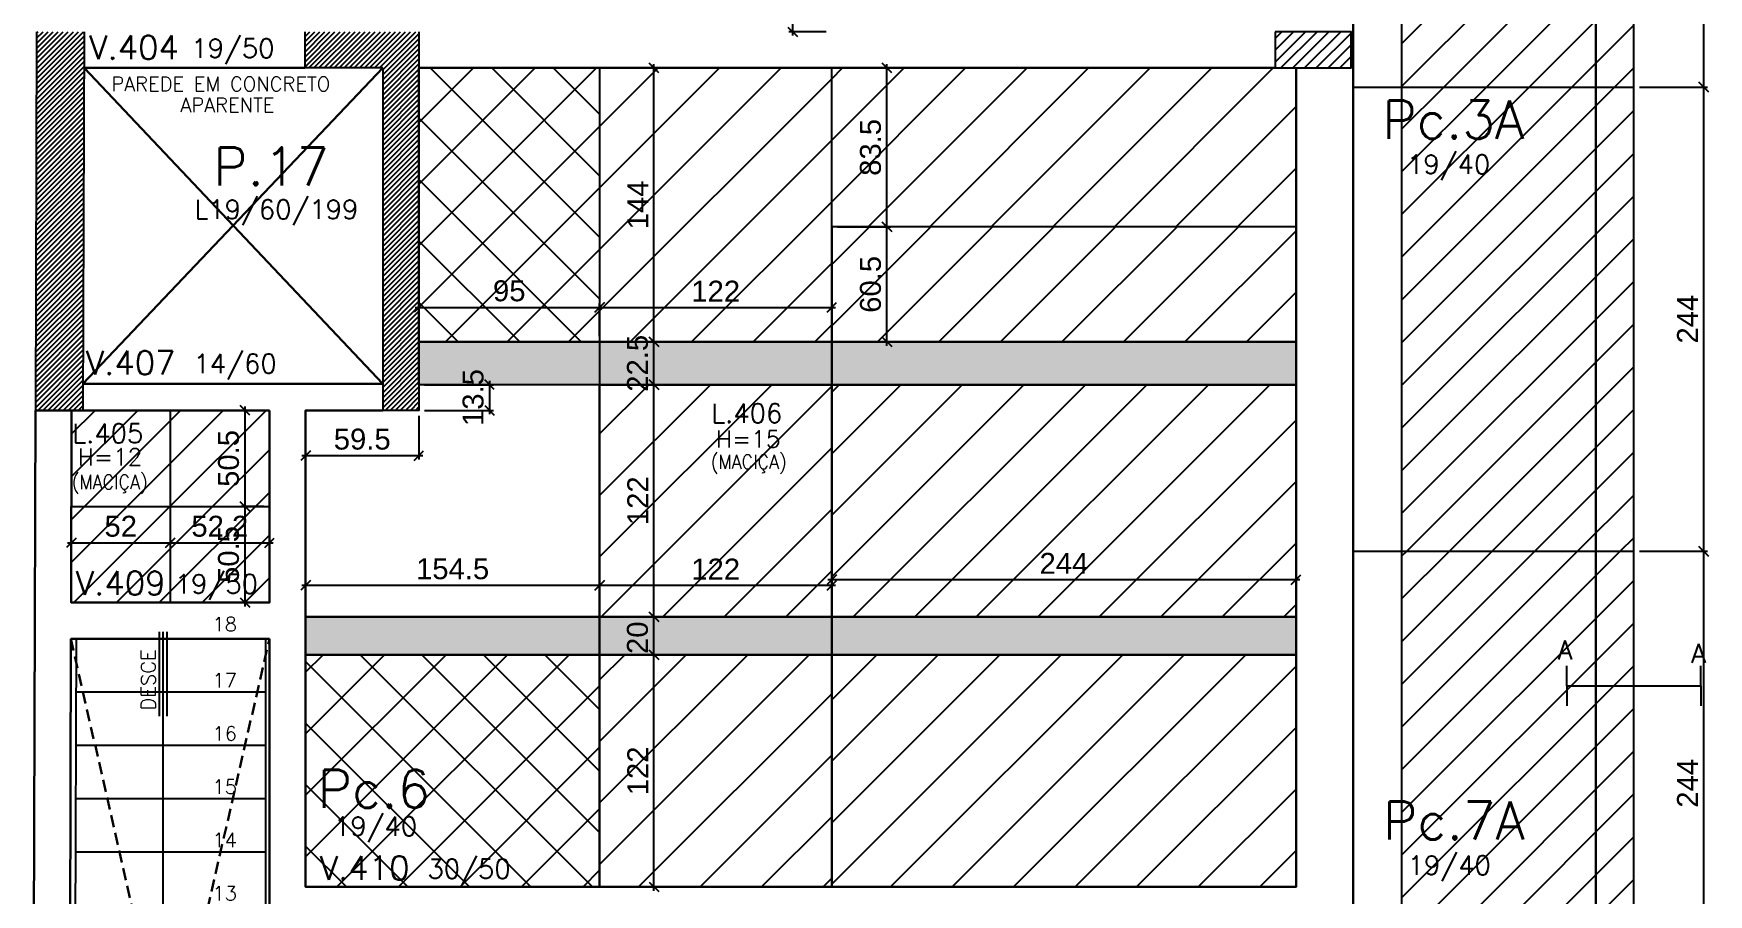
# Model space of a CAD drawing. Extents: x 534 to 8035, y 2354 to 7562.
# Drawn here: x 2819 to 3699, y 5493 to 5946 of the extents above; entities that cross this region are included whole.
import ezdxf

# ---------------------------------------------------------------- set-up
doc = ezdxf.new("R2010")
doc.units = 0
doc.linetypes.add('HIDDEN', pattern=[9.525, 6.35, -3.175])
doc.layers.get('0').update_dxf_attribs({"color": 9, "linetype": 'CONTINUOUS'})
doc.layers.get('DEFPOINTS').update_dxf_attribs({"linetype": 'CONTINUOUS'})
for name, color, linetype in [('COTA', 241, 'CONTINUOUS'), ('ESCADA', 8, 'CONTINUOUS'), ('FO-HACHURA_PILAR-CONT', 252, 'CONTINUOUS'), ('FO-HACHURA_PILAR-MORRE', 252, 'CONTINUOUS'), ('FO-TEXTO-LAJES', 152, 'CONTINUOUS'), ('FO-TEXTO-VIGAS', 3, 'CONTINUOUS'), ('P-C', 1, 'CONTINUOUS'), ('P-M', 7, 'CONTINUOUS'), ('Painéis', 200, 'CONTINUOUS'), ('Reaproveitamento', 251, 'CONTINUOUS'), ('TEXTO', 3, 'CONTINUOUS'), ('TIRAS REESCORAMENTO', 252, 'CONTINUOUS')]:
    doc.layers.add(name, color=color, linetype=linetype)
for name, color, linetype, lineweight in [('FO-Textos dos pilares', 3, 'CONTINUOUS', 20), ('FO-Vigas', 2, 'CONTINUOUS', 30), ('SEM LAJE', 8, 'CONTINUOUS', 30)]:
    doc.layers.add(name, color=color, linetype=linetype, lineweight=lineweight)
doc.styles.add('ARIAL', font='arial.ttf')
doc.styles.add('ROMANS', font='romans.shx')
doc.styles.get("Standard").update_dxf_attribs({"font": 'ROMANS.SHX'})
doc.dimstyles.new('COTA LAJE', dxfattribs={"dimtxt": 11, "dimasz": 5, "dimexe": 2, "dimexo": 3, "dimgap": 3, "dimtad": 3, "dimdec": 1, "dimzin": 12, "dimdsep": 46, "dimtxsty": 'ARIAL', "dimblk": 'OBLIQUE', "dimcen": 10, "dimdle": 2, "dimclrd": 5, "dimclre": 5, "dimclrt": 2, "dimadec": 0, "dimazin": 3, "dimtfac": 1, "dimtdec": 1, "dimtmove": 0, "dimatfit": 3, "dimldrblk": 'OBLIQUE', "dimfxl": 1, "dimlwd": -1, "dimlwe": -1, "dimarcsym": 1})
pattern_1 = [(45, (71.39, -578.293), (-16.16446, 16.16446), [])]
pattern_2 = [(0, (0, 0), (0, 6.985), [5.08, -1.905]), (90, (0, 0), (-6.985, 4e-16), [5.08, -1.905])]

# ---------------------------------------------------------------- blocks, each defined once
blk = doc.blocks.new('_Oblique')
at = {"color": 0, "linetype": 'ByBlock', "lineweight": -2}
blk.add_line((-0.5, -0.5), (0.5, 0.5), dxfattribs=at)
blk = doc.blocks.new('*D10')
at = {"layer": 'COTA', "color": 5, "linetype": 'Continuous', "transparency": 16777216}
for p, q in [((2960.04, 5655.63), (3118.57, 5655.63)), ((2962.04, 5642.08), (2962.04, 5657.63)), ((3116.57, 5642.08), (3116.57, 5657.63))]:
    blk.add_line(p, q, dxfattribs=at)
at = {"layer": 'DEFPOINTS', "color": 0, "linetype": 'Continuous', "transparency": 16777216}
for p in [(3116.57, 5655.63), (2962.04, 5639.08), (3116.57, 5639.08)]:
    blk.add_point(p, dxfattribs=at)
at = {"layer": 'COTA', "color": 5, "linetype": 'Continuous', "transparency": 16777216, "xscale": 5, "yscale": 5, "zscale": 5, "rotation": 180}
blk.add_blockref('_Oblique', (2962.04, 5655.63), dxfattribs=at)
at = {"layer": 'COTA', "color": 5, "linetype": 'Continuous', "transparency": 16777216, "xscale": 5, "yscale": 5, "zscale": 5}
blk.add_blockref('_Oblique', (3116.57, 5655.63), dxfattribs=at)
at = {"layer": 'COTA', "color": 2, "linetype": 'Continuous', "transparency": 16777216, "insert": (3039.3, 5664.25), "char_height": 11, "attachment_point": 5, "style": 'ARIAL'}
blk.add_mtext('154.5', dxfattribs=at)
blk = doc.blocks.new('*D11')
at = {"layer": 'COTA', "color": 5, "linetype": 'Continuous', "transparency": 16777216}
for p, q in [((3114.57, 5655.63), (3240.57, 5655.63)), ((3116.57, 5642.08), (3116.57, 5657.63)), ((3238.57, 5642.08), (3238.57, 5657.63))]:
    blk.add_line(p, q, dxfattribs=at)
at = {"layer": 'DEFPOINTS', "color": 0, "linetype": 'Continuous', "transparency": 16777216}
for p in [(3238.57, 5655.63), (3116.57, 5639.08), (3238.57, 5639.08)]:
    blk.add_point(p, dxfattribs=at)
at = {"layer": 'COTA', "color": 5, "linetype": 'Continuous', "transparency": 16777216, "xscale": 5, "yscale": 5, "zscale": 5, "rotation": 180}
blk.add_blockref('_Oblique', (3116.57, 5655.63), dxfattribs=at)
at = {"layer": 'COTA', "color": 5, "linetype": 'Continuous', "transparency": 16777216, "xscale": 5, "yscale": 5, "zscale": 5}
blk.add_blockref('_Oblique', (3238.57, 5655.63), dxfattribs=at)
at = {"layer": 'COTA', "color": 2, "linetype": 'Continuous', "transparency": 16777216, "insert": (3177.57, 5664.16), "char_height": 11, "attachment_point": 5, "style": 'ARIAL'}
blk.add_mtext('122', dxfattribs=at)
blk = doc.blocks.new('*D12')
at = {"layer": 'COTA', "color": 5, "linetype": 'Continuous', "transparency": 16777216}
for p, q in [((3238.57, 5642.08), (3238.57, 5660.63)), ((3482.57, 5642.08), (3482.57, 5660.63)), ((3236.57, 5658.63), (3484.57, 5658.63))]:
    blk.add_line(p, q, dxfattribs=at)
at = {"layer": 'DEFPOINTS', "color": 0, "linetype": 'Continuous', "transparency": 16777216}
for p in [(3482.57, 5658.63), (3238.57, 5639.08), (3482.57, 5639.08)]:
    blk.add_point(p, dxfattribs=at)
at = {"layer": 'COTA', "color": 5, "linetype": 'Continuous', "transparency": 16777216, "xscale": 5, "yscale": 5, "zscale": 5, "rotation": 180}
blk.add_blockref('_Oblique', (3238.57, 5658.63), dxfattribs=at)
at = {"layer": 'COTA', "color": 5, "linetype": 'Continuous', "transparency": 16777216, "xscale": 5, "yscale": 5, "zscale": 5}
blk.add_blockref('_Oblique', (3482.57, 5658.63), dxfattribs=at)
at = {"layer": 'COTA', "color": 2, "linetype": 'Continuous', "transparency": 16777216, "insert": (3360.57, 5667.16), "char_height": 11, "attachment_point": 5, "style": 'ARIAL'}
blk.add_mtext('244', dxfattribs=at)
blk = doc.blocks.new('*D13')
at = {"layer": 'COTA', "color": 5, "linetype": 'Continuous', "transparency": 16777216}
for p, q in [((3119.57, 5619.08), (3147.12, 5619.08)), ((3145.12, 5495.08), (3145.12, 5621.08)), ((3119.57, 5497.08), (3147.12, 5497.08))]:
    blk.add_line(p, q, dxfattribs=at)
at = {"layer": 'DEFPOINTS', "color": 0, "linetype": 'Continuous', "transparency": 16777216}
for p in [(3116.57, 5619.08), (3145.12, 5619.08), (3116.57, 5497.08)]:
    blk.add_point(p, dxfattribs=at)
at = {"layer": 'COTA', "color": 5, "linetype": 'Continuous', "transparency": 16777216, "xscale": 5, "yscale": 5, "zscale": 5}
for p, rotation in [((3145.12, 5619.08), 90), ((3145.12, 5497.08), 270)]:
    blk.add_blockref('_Oblique', p, dxfattribs=dict(at, rotation=rotation))
at = {"layer": 'COTA', "color": 2, "linetype": 'Continuous', "transparency": 16777216, "insert": (3136.6, 5558.08), "char_height": 11, "attachment_point": 5, "rotation": 90, "style": 'ARIAL'}
blk.add_mtext('122', dxfattribs=at)
blk = doc.blocks.new('*D14')
at = {"layer": 'COTA', "color": 5, "linetype": 'Continuous', "transparency": 16777216}
for p, q in [((3119.57, 5639.08), (3147.12, 5639.08)), ((3145.12, 5617.08), (3145.12, 5641.08)), ((3119.57, 5619.08), (3147.12, 5619.08))]:
    blk.add_line(p, q, dxfattribs=at)
at = {"layer": 'DEFPOINTS', "color": 0, "linetype": 'Continuous', "transparency": 16777216}
for p in [(3116.57, 5639.08), (3145.12, 5639.08), (3116.57, 5619.08)]:
    blk.add_point(p, dxfattribs=at)
at = {"layer": 'COTA', "color": 5, "linetype": 'Continuous', "transparency": 16777216, "xscale": 5, "yscale": 5, "zscale": 5}
for p, rotation in [((3145.12, 5639.08), 90), ((3145.12, 5619.08), 270)]:
    blk.add_blockref('_Oblique', p, dxfattribs=dict(at, rotation=rotation))
at = {"layer": 'COTA', "color": 2, "linetype": 'Continuous', "transparency": 16777216, "insert": (3136.5, 5628.08), "char_height": 11, "attachment_point": 5, "rotation": 90, "style": 'ARIAL'}
blk.add_mtext('20', dxfattribs=at)
blk = doc.blocks.new('*D15')
at = {"layer": 'COTA', "color": 5, "linetype": 'Continuous', "transparency": 16777216}
for p, q in [((3119.57, 5761.08), (3147.12, 5761.08)), ((3145.12, 5637.08), (3145.12, 5763.08)), ((3119.57, 5639.08), (3147.12, 5639.08))]:
    blk.add_line(p, q, dxfattribs=at)
at = {"layer": 'DEFPOINTS', "color": 0, "linetype": 'Continuous', "transparency": 16777216}
for p in [(3116.57, 5761.08), (3145.12, 5761.08), (3116.57, 5639.08)]:
    blk.add_point(p, dxfattribs=at)
at = {"layer": 'COTA', "color": 5, "linetype": 'Continuous', "transparency": 16777216, "xscale": 5, "yscale": 5, "zscale": 5}
for p, rotation in [((3145.12, 5761.08), 90), ((3145.12, 5639.08), 270)]:
    blk.add_blockref('_Oblique', p, dxfattribs=dict(at, rotation=rotation))
at = {"layer": 'COTA', "color": 2, "linetype": 'Continuous', "transparency": 16777216, "insert": (3136.6, 5700.08), "char_height": 11, "attachment_point": 5, "rotation": 90, "style": 'ARIAL'}
blk.add_mtext('122', dxfattribs=at)
blk = doc.blocks.new('*D16')
at = {"layer": 'COTA', "color": 5, "linetype": 'Continuous', "transparency": 16777216}
for p, q in [((3145.12, 5759.08), (3145.12, 5785.58)), ((3119.57, 5783.58), (3147.12, 5783.58)), ((3119.57, 5761.08), (3147.12, 5761.08))]:
    blk.add_line(p, q, dxfattribs=at)
at = {"layer": 'DEFPOINTS', "color": 0, "linetype": 'Continuous', "transparency": 16777216}
for p in [(3116.57, 5783.58), (3145.12, 5783.58), (3116.57, 5761.08)]:
    blk.add_point(p, dxfattribs=at)
at = {"layer": 'COTA', "color": 5, "linetype": 'Continuous', "transparency": 16777216, "xscale": 5, "yscale": 5, "zscale": 5}
for p, rotation in [((3145.12, 5783.58), 90), ((3145.12, 5761.08), 270)]:
    blk.add_blockref('_Oblique', p, dxfattribs=dict(at, rotation=rotation))
at = {"layer": 'COTA', "color": 2, "linetype": 'Continuous', "transparency": 16777216, "insert": (3136.5, 5772.33), "char_height": 11, "attachment_point": 5, "rotation": 90, "style": 'ARIAL'}
blk.add_mtext('22.5', dxfattribs=at)
blk = doc.blocks.new('*D6')
at = {"layer": 'COTA', "color": 5, "linetype": 'Continuous', "transparency": 16777216}
for p, q in [((3119.57, 5927.57), (3147.12, 5927.57)), ((3145.12, 5781.58), (3145.12, 5929.57)), ((3119.57, 5783.58), (3147.12, 5783.58))]:
    blk.add_line(p, q, dxfattribs=at)
at = {"layer": 'DEFPOINTS', "color": 0, "linetype": 'Continuous', "transparency": 16777216}
for p in [(3116.57, 5927.57), (3145.12, 5927.57), (3116.57, 5783.58)]:
    blk.add_point(p, dxfattribs=at)
at = {"layer": 'COTA', "color": 5, "linetype": 'Continuous', "transparency": 16777216, "xscale": 5, "yscale": 5, "zscale": 5}
for p, rotation in [((3145.12, 5927.57), 90), ((3145.12, 5783.58), 270)]:
    blk.add_blockref('_Oblique', p, dxfattribs=dict(at, rotation=rotation))
at = {"layer": 'COTA', "color": 2, "linetype": 'Continuous', "transparency": 16777216, "insert": (3136.6, 5855.58), "char_height": 11, "attachment_point": 5, "rotation": 90, "style": 'ARIAL'}
blk.add_mtext('144', dxfattribs=at)
blk = doc.blocks.new('*D7')
at = {"layer": 'COTA', "color": 5, "linetype": 'Continuous', "transparency": 16777216}
for p, q in [((3019.57, 5801.74), (3118.57, 5801.74)), ((3021.57, 5786.58), (3021.57, 5803.74)), ((3116.57, 5786.58), (3116.57, 5803.74))]:
    blk.add_line(p, q, dxfattribs=at)
at = {"layer": 'DEFPOINTS', "color": 0, "linetype": 'Continuous', "transparency": 16777216}
for p in [(3116.57, 5801.74), (3021.57, 5783.58), (3116.57, 5783.58)]:
    blk.add_point(p, dxfattribs=at)
at = {"layer": 'COTA', "color": 5, "linetype": 'Continuous', "transparency": 16777216, "xscale": 5, "yscale": 5, "zscale": 5, "rotation": 180}
blk.add_blockref('_Oblique', (3021.57, 5801.74), dxfattribs=at)
at = {"layer": 'COTA', "color": 5, "linetype": 'Continuous', "transparency": 16777216, "xscale": 5, "yscale": 5, "zscale": 5}
blk.add_blockref('_Oblique', (3116.57, 5801.74), dxfattribs=at)
at = {"layer": 'COTA', "color": 2, "linetype": 'Continuous', "transparency": 16777216, "insert": (3069.07, 5810.36), "char_height": 11, "attachment_point": 5, "style": 'ARIAL'}
blk.add_mtext('95', dxfattribs=at)
blk = doc.blocks.new('*D8')
at = {"layer": 'COTA', "color": 5, "linetype": 'Continuous', "transparency": 16777216}
for p, q in [((3114.57, 5801.74), (3240.57, 5801.74)), ((3116.57, 5786.58), (3116.57, 5803.74)), ((3238.57, 5786.58), (3238.57, 5803.74))]:
    blk.add_line(p, q, dxfattribs=at)
at = {"layer": 'DEFPOINTS', "color": 0, "linetype": 'Continuous', "transparency": 16777216}
for p in [(3238.57, 5801.74), (3116.57, 5783.58), (3238.57, 5783.58)]:
    blk.add_point(p, dxfattribs=at)
at = {"layer": 'COTA', "color": 5, "linetype": 'Continuous', "transparency": 16777216, "xscale": 5, "yscale": 5, "zscale": 5, "rotation": 180}
blk.add_blockref('_Oblique', (3116.57, 5801.74), dxfattribs=at)
at = {"layer": 'COTA', "color": 5, "linetype": 'Continuous', "transparency": 16777216, "xscale": 5, "yscale": 5, "zscale": 5}
blk.add_blockref('_Oblique', (3238.57, 5801.74), dxfattribs=at)
at = {"layer": 'COTA', "color": 2, "linetype": 'Continuous', "transparency": 16777216, "insert": (3177.57, 5810.26), "char_height": 11, "attachment_point": 5, "style": 'ARIAL'}
blk.add_mtext('122', dxfattribs=at)
blk = doc.blocks.new('*D9')
at = {"layer": 'COTA', "color": 5, "linetype": 'Continuous', "transparency": 16777216}
for p, q in [((3267.57, 5781.58), (3267.57, 5846.08)), ((3241.57, 5844.08), (3269.57, 5844.08)), ((3241.57, 5783.58), (3269.57, 5783.58))]:
    blk.add_line(p, q, dxfattribs=at)
at = {"layer": 'DEFPOINTS', "color": 0, "linetype": 'Continuous', "transparency": 16777216}
for p in [(3238.57, 5844.08), (3267.57, 5844.08), (3238.57, 5783.58)]:
    blk.add_point(p, dxfattribs=at)
at = {"layer": 'COTA', "color": 5, "linetype": 'Continuous', "transparency": 16777216, "xscale": 5, "yscale": 5, "zscale": 5}
for p, rotation in [((3267.57, 5844.08), 90), ((3267.57, 5783.58), 270)]:
    blk.add_blockref('_Oblique', p, dxfattribs=dict(at, rotation=rotation))
at = {"layer": 'COTA', "color": 2, "linetype": 'Continuous', "transparency": 16777216, "insert": (3258.96, 5813.83), "char_height": 11, "attachment_point": 5, "rotation": 90, "style": 'ARIAL'}
blk.add_mtext('60.5', dxfattribs=at)
blk = doc.blocks.new('*D17')
at = {"layer": 'COTA', "color": 5, "linetype": 'Continuous', "transparency": 16777216}
for p, q in [((3241.57, 5927.57), (3269.57, 5927.57)), ((3267.57, 5842.08), (3267.57, 5929.57)), ((3241.57, 5844.08), (3269.57, 5844.08))]:
    blk.add_line(p, q, dxfattribs=at)
at = {"layer": 'DEFPOINTS', "color": 0, "linetype": 'Continuous', "transparency": 16777216}
for p in [(3238.57, 5927.57), (3267.57, 5927.57), (3238.57, 5844.08)]:
    blk.add_point(p, dxfattribs=at)
at = {"layer": 'COTA', "color": 5, "linetype": 'Continuous', "transparency": 16777216, "xscale": 5, "yscale": 5, "zscale": 5}
for p, rotation in [((3267.57, 5927.57), 90), ((3267.57, 5844.08), 270)]:
    blk.add_blockref('_Oblique', p, dxfattribs=dict(at, rotation=rotation))
at = {"layer": 'COTA', "color": 2, "linetype": 'Continuous', "transparency": 16777216, "insert": (3258.95, 5885.83), "char_height": 11, "attachment_point": 5, "rotation": 90, "style": 'ARIAL'}
blk.add_mtext('83.5', dxfattribs=at)
blk = doc.blocks.new('*D18')
at = {"layer": 'COTA', "color": 5, "linetype": 'Continuous', "transparency": 16777216}
for p, q in [((3024.57, 5761.08), (3060.73, 5761.08)), ((3058.73, 5763.08), (3058.73, 5745.57)), ((3024.57, 5747.57), (3060.73, 5747.57))]:
    blk.add_line(p, q, dxfattribs=at)
at = {"layer": 'DEFPOINTS', "color": 0, "linetype": 'Continuous', "transparency": 16777216}
for p in [(3021.57, 5761.08), (3021.57, 5747.57), (3058.73, 5747.57)]:
    blk.add_point(p, dxfattribs=at)
at = {"layer": 'COTA', "color": 5, "linetype": 'Continuous', "transparency": 16777216, "xscale": 5, "yscale": 5, "zscale": 5}
for p, rotation in [((3058.73, 5761.08), 90), ((3058.73, 5747.57), 270)]:
    blk.add_blockref('_Oblique', p, dxfattribs=dict(at, rotation=rotation))
at = {"layer": 'COTA', "color": 2, "linetype": 'Continuous', "transparency": 16777216, "insert": (3050.11, 5754.33), "char_height": 11, "attachment_point": 5, "rotation": 90, "style": 'ARIAL'}
blk.add_mtext('13.5', dxfattribs=at)
blk = doc.blocks.new('*D19')
at = {"layer": 'COTA', "color": 5, "linetype": 'Continuous', "transparency": 16777216}
for p, q in [((2962.04, 5744.7), (2962.04, 5721.79)), ((3021.57, 5744.7), (3021.57, 5721.79)), ((2960.04, 5723.79), (3023.57, 5723.79))]:
    blk.add_line(p, q, dxfattribs=at)
at = {"layer": 'DEFPOINTS', "color": 0, "linetype": 'Continuous', "transparency": 16777216}
for p in [(2962.04, 5747.7), (3021.57, 5747.7), (3021.57, 5723.79)]:
    blk.add_point(p, dxfattribs=at)
at = {"layer": 'COTA', "color": 5, "linetype": 'Continuous', "transparency": 16777216, "xscale": 5, "yscale": 5, "zscale": 5, "rotation": 180}
blk.add_blockref('_Oblique', (2962.04, 5723.79), dxfattribs=at)
at = {"layer": 'COTA', "color": 5, "linetype": 'Continuous', "transparency": 16777216, "xscale": 5, "yscale": 5, "zscale": 5}
blk.add_blockref('_Oblique', (3021.57, 5723.79), dxfattribs=at)
at = {"layer": 'COTA', "color": 2, "linetype": 'Continuous', "transparency": 16777216, "insert": (2991.8, 5732.4), "char_height": 11, "attachment_point": 5, "style": 'ARIAL'}
blk.add_mtext('59.5', dxfattribs=at)
blk = doc.blocks.new('*D20')
at = {"layer": 'COTA', "color": 5, "linetype": 'Continuous', "transparency": 16777216}
for p, q in [((2838.9, 5694.07), (2838.9, 5675.98)), ((2890.87, 5694.07), (2890.87, 5675.98)), ((2836.9, 5677.98), (2892.87, 5677.98))]:
    blk.add_line(p, q, dxfattribs=at)
at = {"layer": 'DEFPOINTS', "color": 0, "linetype": 'Continuous', "transparency": 16777216}
for p in [(2838.9, 5697.07), (2890.87, 5697.07), (2890.87, 5677.98)]:
    blk.add_point(p, dxfattribs=at)
at = {"layer": 'COTA', "color": 5, "linetype": 'Continuous', "transparency": 16777216, "xscale": 5, "yscale": 5, "zscale": 5, "rotation": 180}
blk.add_blockref('_Oblique', (2838.9, 5677.98), dxfattribs=at)
at = {"layer": 'COTA', "color": 5, "linetype": 'Continuous', "transparency": 16777216, "xscale": 5, "yscale": 5, "zscale": 5}
blk.add_blockref('_Oblique', (2890.87, 5677.98), dxfattribs=at)
at = {"layer": 'COTA', "color": 2, "linetype": 'Continuous', "transparency": 16777216, "insert": (2864.88, 5686.6), "char_height": 11, "attachment_point": 5, "style": 'ARIAL'}
blk.add_mtext('52', dxfattribs=at)
blk = doc.blocks.new('*D21')
at = {"layer": 'COTA', "color": 5, "linetype": 'Continuous', "transparency": 16777216}
for p, q in [((2930.19, 5749.57), (2930.19, 5695.07)), ((2940.04, 5747.57), (2928.19, 5747.57)), ((2940.04, 5697.07), (2928.19, 5697.07))]:
    blk.add_line(p, q, dxfattribs=at)
at = {"layer": 'DEFPOINTS', "color": 0, "linetype": 'Continuous', "transparency": 16777216}
for p in [(2943.04, 5747.57), (2930.19, 5697.07), (2943.04, 5697.07)]:
    blk.add_point(p, dxfattribs=at)
at = {"layer": 'COTA', "color": 5, "linetype": 'Continuous', "transparency": 16777216, "xscale": 5, "yscale": 5, "zscale": 5}
for p, rotation in [((2930.19, 5747.57), 90), ((2930.19, 5697.07), 270)]:
    blk.add_blockref('_Oblique', p, dxfattribs=dict(at, rotation=rotation))
at = {"layer": 'COTA', "color": 2, "linetype": 'Continuous', "transparency": 16777216, "insert": (2921.57, 5722.32), "char_height": 11, "attachment_point": 5, "rotation": 90, "style": 'ARIAL'}
blk.add_mtext('50.5', dxfattribs=at)
blk = doc.blocks.new('*D22')
at = {"layer": 'COTA', "color": 5, "linetype": 'Continuous', "transparency": 16777216}
for p, q in [((2940.04, 5697.07), (2928.19, 5697.07)), ((2930.19, 5699.07), (2930.19, 5644.57)), ((2940.04, 5646.57), (2928.19, 5646.57))]:
    blk.add_line(p, q, dxfattribs=at)
at = {"layer": 'DEFPOINTS', "color": 0, "linetype": 'Continuous', "transparency": 16777216}
for p in [(2943.04, 5697.07), (2930.19, 5646.57), (2943.04, 5646.57)]:
    blk.add_point(p, dxfattribs=at)
at = {"layer": 'COTA', "color": 5, "linetype": 'Continuous', "transparency": 16777216, "xscale": 5, "yscale": 5, "zscale": 5}
for p, rotation in [((2930.19, 5697.07), 90), ((2930.19, 5646.57), 270)]:
    blk.add_blockref('_Oblique', p, dxfattribs=dict(at, rotation=rotation))
at = {"layer": 'COTA', "color": 2, "linetype": 'Continuous', "transparency": 16777216, "insert": (2921.57, 5671.82), "char_height": 11, "attachment_point": 5, "rotation": 90, "style": 'ARIAL'}
blk.add_mtext('50.5', dxfattribs=at)
blk = doc.blocks.new('*D23')
at = {"layer": 'COTA', "color": 5, "linetype": 'Continuous', "transparency": 16777216}
for p, q in [((2890.87, 5694.07), (2890.87, 5675.98)), ((2943.04, 5694.07), (2943.04, 5675.98)), ((2888.87, 5677.98), (2945.04, 5677.98))]:
    blk.add_line(p, q, dxfattribs=at)
at = {"layer": 'DEFPOINTS', "color": 0, "linetype": 'Continuous', "transparency": 16777216}
for p in [(2890.87, 5697.07), (2943.04, 5697.07), (2943.04, 5677.98)]:
    blk.add_point(p, dxfattribs=at)
at = {"layer": 'COTA', "color": 5, "linetype": 'Continuous', "transparency": 16777216, "xscale": 5, "yscale": 5, "zscale": 5, "rotation": 180}
blk.add_blockref('_Oblique', (2890.87, 5677.98), dxfattribs=at)
at = {"layer": 'COTA', "color": 5, "linetype": 'Continuous', "transparency": 16777216, "xscale": 5, "yscale": 5, "zscale": 5}
blk.add_blockref('_Oblique', (2943.04, 5677.98), dxfattribs=at)
at = {"layer": 'COTA', "color": 2, "linetype": 'Continuous', "transparency": 16777216, "insert": (2916.95, 5686.6), "char_height": 11, "attachment_point": 5, "style": 'ARIAL'}
blk.add_mtext('52.2', dxfattribs=at)
blk = doc.blocks.new('*D46')
at = {"layer": 'COTA', "color": 5, "linetype": 'Continuous', "transparency": 16777216}
for p, q in [((3663.07, 5673.53), (3698.85, 5673.53)), ((3696.85, 5427.53), (3696.85, 5675.53)), ((3663.07, 5429.53), (3698.85, 5429.53))]:
    blk.add_line(p, q, dxfattribs=at)
at = {"layer": 'DEFPOINTS', "color": 0, "linetype": 'Continuous', "transparency": 16777216}
for p in [(3660.07, 5673.53), (3696.85, 5673.53), (3660.07, 5429.53)]:
    blk.add_point(p, dxfattribs=at)
at = {"layer": 'COTA', "color": 5, "linetype": 'Continuous', "transparency": 16777216, "xscale": 5, "yscale": 5, "zscale": 5}
for p, rotation in [((3696.85, 5673.53), 90), ((3696.85, 5429.53), 270)]:
    blk.add_blockref('_Oblique', p, dxfattribs=dict(at, rotation=rotation))
at = {"layer": 'COTA', "color": 2, "linetype": 'Continuous', "transparency": 16777216, "insert": (3688.32, 5551.53), "char_height": 11, "attachment_point": 5, "rotation": 90, "style": 'ARIAL'}
blk.add_mtext('244', dxfattribs=at)
blk = doc.blocks.new('*D47')
at = {"layer": 'COTA', "color": 5, "linetype": 'Continuous', "transparency": 16777216}
for p, q in [((3663.07, 5917.53), (3698.85, 5917.53)), ((3696.85, 5671.53), (3696.85, 5919.53)), ((3663.07, 5673.53), (3698.85, 5673.53))]:
    blk.add_line(p, q, dxfattribs=at)
at = {"layer": 'DEFPOINTS', "color": 0, "linetype": 'Continuous', "transparency": 16777216}
for p in [(3660.07, 5917.53), (3696.85, 5917.53), (3660.07, 5673.53)]:
    blk.add_point(p, dxfattribs=at)
at = {"layer": 'COTA', "color": 5, "linetype": 'Continuous', "transparency": 16777216, "xscale": 5, "yscale": 5, "zscale": 5}
for p, rotation in [((3696.85, 5917.53), 90), ((3696.85, 5673.53), 270)]:
    blk.add_blockref('_Oblique', p, dxfattribs=dict(at, rotation=rotation))
at = {"layer": 'COTA', "color": 2, "linetype": 'Continuous', "transparency": 16777216, "insert": (3688.32, 5795.53), "char_height": 11, "attachment_point": 5, "rotation": 90, "style": 'ARIAL'}
blk.add_mtext('244', dxfattribs=at)
blk = doc.blocks.new('*D48')
at = {"layer": 'COTA', "color": 5, "linetype": 'Continuous', "transparency": 16777216}
for p, q in [((3696.85, 5915.53), (3696.85, 6163.53)), ((3663.07, 6161.53), (3698.85, 6161.53)), ((3663.07, 5917.53), (3698.85, 5917.53))]:
    blk.add_line(p, q, dxfattribs=at)
at = {"layer": 'DEFPOINTS', "color": 0, "linetype": 'Continuous', "transparency": 16777216}
for p in [(3660.07, 6161.53), (3696.85, 6161.53), (3660.07, 5917.53)]:
    blk.add_point(p, dxfattribs=at)
at = {"layer": 'COTA', "color": 5, "linetype": 'Continuous', "transparency": 16777216, "xscale": 5, "yscale": 5, "zscale": 5}
for p, rotation in [((3696.85, 6161.53), 90), ((3696.85, 5917.53), 270)]:
    blk.add_blockref('_Oblique', p, dxfattribs=dict(at, rotation=rotation))
at = {"layer": 'COTA', "color": 2, "linetype": 'Continuous', "transparency": 16777216, "insert": (3688.32, 6039.53), "char_height": 11, "attachment_point": 5, "rotation": 90, "style": 'ARIAL'}
blk.add_mtext('244', dxfattribs=at)
blk = doc.blocks.new('*D72')
at = {"layer": 'COTA', "color": 5, "linetype": 'Continuous', "transparency": 16777216}
for p, q in [((3235.57, 6068.57), (3216.01, 6068.57)), ((3218.01, 6070.57), (3218.01, 5944.57)), ((3235.57, 5946.57), (3216.01, 5946.57))]:
    blk.add_line(p, q, dxfattribs=at)
at = {"layer": 'DEFPOINTS', "color": 0, "linetype": 'Continuous', "transparency": 16777216}
for p in [(3238.57, 6068.57), (3218.01, 5946.57), (3238.57, 5946.57)]:
    blk.add_point(p, dxfattribs=at)
at = {"layer": 'COTA', "color": 5, "linetype": 'Continuous', "transparency": 16777216, "xscale": 5, "yscale": 5, "zscale": 5}
for p, rotation in [((3218.01, 6068.57), 90), ((3218.01, 5946.57), 270)]:
    blk.add_blockref('_Oblique', p, dxfattribs=dict(at, rotation=rotation))
at = {"layer": 'COTA', "color": 2, "linetype": 'Continuous', "transparency": 16777216, "insert": (3209.49, 6007.57), "char_height": 11, "attachment_point": 5, "rotation": 90, "style": 'ARIAL'}
blk.add_mtext('122', dxfattribs=at)

msp = doc.modelspace()

# ---------------------------------------------------------------- hatches: boundary and pattern name
at = {"layer": 'FO-HACHURA_PILAR-CONT'}
h = msp.add_hatch(dxfattribs=at)
h.set_pattern_fill('ANSI31', color=256, scale=15)
h.set_pattern_definition([(45, (-8810.7764, 11884.2188), (-1.32582521, 1.32582521), [])])
edge = h.paths.add_edge_path()
edge.add_line((2820.66, 5946.57), (2845.66, 5946.57))
edge.add_line((2820.66, 5946.57), (2820.05, 5747.57))
edge.add_line((2845.66, 5946.57), (2845.05, 5747.49))
edge.add_line((2820.05, 5747.57), (2845.05, 5747.57))
h = msp.add_hatch(dxfattribs=at)
h.set_pattern_fill('ANSI31', color=256, scale=15)
h.set_pattern_definition([(45, (-15397.8612, 11884.2188), (-1.32582521, 1.32582521), [])])
edge = h.paths.add_edge_path()
edge.add_line((2961.57, 5946.57), (2961.57, 5927.57))
edge.add_line((2961.57, 5946.57), (3021.57, 5946.57))
edge.add_line((3002.57, 5927.57), (2961.57, 5927.57))
edge.add_line((3002.57, 5927.57), (3002.57, 5747.57))
edge.add_line((3021.57, 5946.57), (3021.57, 5747.57))
edge.add_line((3021.57, 5747.57), (3002.57, 5747.57))
at = {"layer": 'FO-HACHURA_PILAR-MORRE'}
h = msp.add_hatch(dxfattribs=at)
h.set_pattern_fill('ANSI31', color=256, scale=35)
h.set_pattern_definition([(45, (-15397.861, 11884.219), (-3.0935922, 3.0935922), [])])
h.paths.add_polyline_path([(3471.57, 5946.57), (3471.57, 5937.07), (3471.57, 5927.57), (3491.57, 5927.57), (3511.57, 5927.57), (3511.57, 5937.07), (3511.57, 5946.57), (3491.57, 5946.57)])
at = {"layer": 'Reaproveitamento', "linetype": 'Continuous'}
h = msp.add_hatch(dxfattribs=at)
h.set_pattern_fill('ANSI31', color=256, scale=5)
h.paths.add_polyline_path([(3660.07, 6161.53), (3538.07, 6161.53), (3538.07, 5917.53), (3660.07, 5917.53)])
at = {"layer": 'Reaproveitamento', "linetype": 'ByBlock'}
h = msp.add_hatch(dxfattribs=at)
h.set_pattern_fill('ANSI37', color=256, scale=7.2)
h.paths.add_polyline_path([(3116.57, 5927.57), (3021.57, 5927.57), (3021.57, 5783.58), (3116.57, 5783.58)])
h.paths.add_polyline_path([(3057.76, 5798.92), (3080.36, 5798.92), (3080.36, 5821.59), (3057.76, 5821.59)], flags=24)
at = {"layer": 'Reaproveitamento', "linetype": 'Continuous'}
h = msp.add_hatch(dxfattribs=at)
h.set_pattern_fill('ANSI31', color=256, scale=7.2)
h.paths.add_polyline_path([(3238.57, 5927.57), (3116.57, 5927.57), (3116.57, 5783.58), (3238.57, 5783.58)])
h.paths.add_polyline_path([(3148.13, 5839.54), (3148.13, 5870.68), (3125.46, 5870.68), (3125.46, 5839.54)], flags=24)
h.paths.add_polyline_path([(3161.57, 5798.74), (3192.71, 5798.74), (3192.71, 5821.4), (3161.57, 5821.4)], flags=24)
h = msp.add_hatch(dxfattribs=at)
h.set_pattern_fill('ANSI31', color=256, scale=7.2)
h.paths.add_polyline_path([(3482.57, 5927.57), (3238.57, 5927.57), (3238.57, 5844.08), (3482.57, 5844.08)])
h.paths.add_polyline_path([(3270.39, 5868.12), (3270.39, 5903.53), (3247.72, 5903.53), (3247.72, 5868.12)], flags=24)
h = msp.add_hatch(dxfattribs=at)
h.set_pattern_fill('ANSI31', color=256, scale=5)
h.paths.add_polyline_path([(3660.07, 5917.53), (3538.07, 5917.53), (3538.07, 5673.53), (3660.07, 5673.53)])
h = msp.add_hatch(dxfattribs=at)
h.set_pattern_fill('ANSI31', color=256, scale=7.2)
h.set_pattern_definition([(45, (71.39, -575.793), (-16.16446, 16.16446), [])])
h.paths.add_polyline_path([(3238.57, 5783.58), (3482.57, 5783.58), (3482.57, 5844.08), (3238.57, 5844.08)])
h = msp.add_hatch(dxfattribs=at)
h.set_pattern_fill('ANGLE', color=256)
h.set_pattern_definition(pattern_2)
h.paths.add_polyline_path([(3147.94, 5754.71), (3147.94, 5790.12), (3125.27, 5790.12), (3125.27, 5754.71)], flags=9)
h = msp.add_hatch(dxfattribs=at)
h.set_pattern_fill('ANGLE', color=256)
h.set_pattern_definition(pattern_2)
h.paths.add_polyline_path([(3147.94, 5754.71), (3147.94, 5790.12), (3125.27, 5790.12), (3125.27, 5754.71)], flags=9)
h = msp.add_hatch(dxfattribs=at)
h.set_pattern_fill('ANSI31', color=256, scale=7.2)
h.paths.add_polyline_path([(3238.57, 5761.08), (3116.57, 5761.08), (3116.57, 5639.08), (3238.57, 5639.08)])
h.paths.add_polyline_path([(3161.57, 5652.63), (3192.71, 5652.63), (3192.71, 5675.3), (3161.57, 5675.3)], flags=24)
h.paths.add_polyline_path([(3148.13, 5684.08), (3148.13, 5715.22), (3125.46, 5715.22), (3125.46, 5684.08)], flags=24)
h = msp.add_hatch(dxfattribs=at)
h.set_pattern_fill('ANSI31', color=256, scale=7.2)
h.set_pattern_definition(pattern_1)
h.paths.add_polyline_path([(3238.57, 5639.08), (3482.57, 5639.08), (3482.57, 5761.08), (3238.57, 5761.08)])
h = msp.add_hatch(dxfattribs=at)
h.set_pattern_fill('ANSI31', color=256, scale=5)
h.paths.add_polyline_path([(2890.87, 5697.07), (2890.87, 5747.57), (2838.9, 5747.57), (2838.9, 5697.07)])
h = msp.add_hatch(dxfattribs=at)
h.set_pattern_fill('ANSI31', color=256, scale=5)
h.paths.add_polyline_path([(2890.87, 5697.07), (2943.04, 5697.07), (2943.04, 5747.57), (2890.87, 5747.57)])
h = msp.add_hatch(dxfattribs=at)
h.set_pattern_fill('ANSI31', color=256, scale=5)
h.paths.add_polyline_path([(2890.87, 5646.57), (2890.87, 5697.07), (2838.9, 5697.07), (2838.75, 5646.57)])
h = msp.add_hatch(dxfattribs=at)
h.set_pattern_fill('ANSI31', color=256, scale=5)
h.paths.add_polyline_path([(2943.04, 5646.57), (2943.04, 5697.07), (2890.87, 5697.07), (2890.87, 5646.57)])
h = msp.add_hatch(dxfattribs=at)
h.set_pattern_fill('ANSI31', color=256, scale=5)
h.paths.add_polyline_path([(3660.07, 5673.53), (3538.07, 5673.53), (3538.07, 5429.53), (3660.07, 5429.53)])
at = {"layer": 'Reaproveitamento', "linetype": 'ByBlock'}
h = msp.add_hatch(dxfattribs=at)
h.set_pattern_fill('ANSI37', color=256, scale=7.2)
h.set_pattern_definition([(45, (71.39, -578.293), (-16.16446, 16.16446), []), (135, (71.39, -578.293), (-16.16446, -16.16446), [])])
h.paths.add_polyline_path([(3116.57, 5619.08), (2962.04, 5619.08), (2962.04, 5497.08), (3116.57, 5497.08)])
at = {"layer": 'Reaproveitamento', "linetype": 'Continuous'}
h = msp.add_hatch(dxfattribs=at)
h.set_pattern_fill('ANSI31', color=256, scale=7.2)
h.paths.add_polyline_path([(3238.57, 5619.08), (3116.57, 5619.08), (3116.57, 5497.08), (3238.57, 5497.08)])
h.paths.add_polyline_path([(3148.13, 5542.08), (3148.13, 5573.22), (3125.46, 5573.22), (3125.46, 5542.08)], flags=24)
h = msp.add_hatch(dxfattribs=at)
h.set_pattern_fill('ANSI31', color=256, scale=7.2)
h.set_pattern_definition(pattern_1)
h.paths.add_polyline_path([(3238.57, 5497.08), (3482.57, 5497.08), (3482.57, 5619.08), (3238.57, 5619.08)])
at = {"layer": 'TIRAS REESCORAMENTO', "linetype": 'Continuous'}
for points in [[(3021.57, 5783.58), (3116.57, 5783.58), (3116.57, 5761.08), (3021.57, 5761.08)], [(3116.57, 5761.08), (3238.57, 5761.08), (3238.57, 5783.58), (3116.57, 5783.58)], [(3238.57, 5761.08), (3482.57, 5761.08), (3482.57, 5783.58), (3238.57, 5783.58)], [(3116.57, 5639.08), (2962.04, 5639.08), (2962.04, 5619.08), (3116.57, 5619.08)], [(3238.57, 5639.08), (3116.57, 5639.08), (3116.57, 5619.08), (3238.57, 5619.08)], [(3238.57, 5619.08), (3482.57, 5619.08), (3482.57, 5639.08), (3238.57, 5639.08)]]:
    msp.add_hatch(color=256, dxfattribs=at).paths.add_polyline_path(points)

# ---------------------------------------------------------------- linework, layer by layer
at = {"layer": 'COTA'}
for p, q in [((3624.88, 5602.77), (3624.88, 5613.25)), ((3695.26, 5602.77), (3695.26, 5613.25)), ((3624.88, 5602.77), (3695.26, 5602.77)), ((3624.88, 5602.77), (3624.88, 5592.28)), ((3695.26, 5602.77), (3695.26, 5592.28))]:
    msp.add_line(p, q, dxfattribs=at)
at = {"layer": 'ESCADA'}
for p, q in [((2840.76, 5353.44), (2841.57, 5627.57)), ((2941.04, 5627.57), (2941.04, 5392.29)), ((2841.44, 5599.57), (2941.04, 5599.57)), ((2841.36, 5571.57), (2941.04, 5571.57)), ((2841.28, 5543.57), (2941.04, 5543.57)), ((2841.19, 5515.57), (2941.04, 5515.57))]:
    msp.add_line(p, q, dxfattribs=at)
at = {"layer": 'FO-Vigas'}
for p, q in [((3640.07, 4717.53), (3640.07, 6489.37)), ((3512.57, 6342.07), (3512.57, 4736.53)), ((2845.6, 5927.57), (2961.57, 5927.57)), ((3021.57, 5927.57), (3471.57, 5927.57)), ((3482.57, 5497.08), (3482.57, 5927.57)), ((2845.05, 5761.57), (3002.57, 5761.57)), ((2820.05, 5747.57), (2819.04, 5412.07)), ((2839.05, 5747.57), (2838.75, 5646.57)), ((2845.05, 5747.57), (2943.04, 5747.57)), ((2943.04, 5646.57), (2943.04, 5747.57)), ((2962.04, 5747.57), (3002.57, 5747.57)), ((2962.04, 5497.08), (2962.04, 5747.57)), ((2838.75, 5646.57), (2943.04, 5646.57)), ((2838.69, 5627.57), (2838.04, 5412.07)), ((2838.69, 5627.57), (2943.04, 5627.57)), ((2943.04, 5487.07), (2943.04, 5627.57)), ((3482.57, 5497.08), (2962.04, 5497.08))]:
    msp.add_line(p, q, dxfattribs=at)
at = {"layer": 'P-C'}
for p, q in [((2820.66, 5946.57), (2820.05, 5747.57)), ((2845.66, 5946.57), (2845.05, 5747.49)), ((2961.57, 5946.57), (2961.57, 5927.57)), ((3021.57, 5946.57), (3021.57, 5747.57)), ((3002.57, 5927.57), (2961.57, 5927.57)), ((3002.57, 5927.57), (3002.57, 5747.57)), ((2839.05, 5747.57), (2820.05, 5747.57)), ((2820.05, 5747.57), (2845.05, 5747.57)), ((3021.57, 5747.57), (3002.57, 5747.57))]:
    msp.add_line(p, q, dxfattribs=at)
at = {"layer": 'P-M'}
msp.add_lwpolyline([(3471.57, 5946.57), (3471.57, 5937.07), (3471.57, 5927.57), (3491.57, 5927.57), (3511.57, 5927.57), (3511.57, 5937.07), (3511.57, 5946.57), (3491.57, 5946.57), (3471.57, 5946.57)], close=True, dxfattribs=at)
at = {"layer": 'Painéis', "linetype": 'Continuous'}
for p, q in [((3538.07, 6508), (3538.07, 4697.53)), ((3660.07, 4697.53), (3660.07, 6508)), ((3512.57, 6342.07), (3512.57, 4736.53)), ((3512.57, 5917.53), (3660.07, 5917.53)), ((2890.87, 5747.57), (2890.87, 5646.57)), ((3512.57, 5673.53), (3660.07, 5673.53))]:
    msp.add_line(p, q, dxfattribs=at)
for points in [[(3116.57, 5783.58), (3021.57, 5783.58), (3021.57, 5927.57), (3116.57, 5927.57)], [(3116.57, 5783.58), (3238.57, 5783.58), (3238.57, 5927.57), (3116.57, 5927.57)], [(3482.57, 5844.08), (3238.57, 5844.08), (3238.57, 5927.57), (3482.57, 5927.57)], [(3238.57, 5783.58), (3482.57, 5783.58), (3482.57, 5844.08), (3238.57, 5844.08)], [(3021.57, 5783.58), (3116.57, 5783.58), (3116.57, 5761.08), (3021.57, 5761.08)], [(3116.57, 5761.08), (3238.57, 5761.08), (3238.57, 5783.58), (3116.57, 5783.58)], [(3238.57, 5761.08), (3482.57, 5761.08), (3482.57, 5783.58), (3238.57, 5783.58)], [(3116.57, 5761.08), (3021.57, 5761.08), (3021.57, 5747.57), (2987.57, 5747.57), (2962.04, 5747.57), (2962.04, 5639.08), (3116.57, 5639.08)], [(3116.57, 5639.08), (3238.57, 5639.08), (3238.57, 5761.08), (3116.57, 5761.08)], [(3238.57, 5639.08), (3482.57, 5639.08), (3482.57, 5761.08), (3238.57, 5761.08)], [(2943.04, 5747.57), (2839.05, 5747.57), (2838.9, 5697.07), (2943.04, 5697.07)], [(2838.9, 5697.07), (2943.04, 5697.07), (2943.04, 5646.57), (2838.75, 5646.57)], [(3116.57, 5639.08), (2962.04, 5639.08), (2962.04, 5619.08), (3116.57, 5619.08)], [(3238.57, 5639.08), (3116.57, 5639.08), (3116.57, 5619.08), (3238.57, 5619.08)], [(3238.57, 5619.08), (3482.57, 5619.08), (3482.57, 5639.08), (3238.57, 5639.08)], [(3116.57, 5619.08), (2962.04, 5619.08), (2962.04, 5497.08), (3116.57, 5497.08)], [(3116.57, 5497.08), (3238.57, 5497.08), (3238.57, 5619.08), (3116.57, 5619.08)], [(3238.57, 5497.08), (3482.57, 5497.08), (3482.57, 5619.08), (3238.57, 5619.08)]]:
    msp.add_lwpolyline(points, close=True, dxfattribs=at)
at = {"layer": 'SEM LAJE'}
for p, q in [((3002.57, 5927.57), (2845.05, 5761.57)), ((2845.6, 5927.57), (3002.57, 5761.57))]:
    msp.add_line(p, q, dxfattribs=at)
at = {"layer": 'SEM LAJE', "linetype": 'HIDDEN'}
for p, q in [((2838.64, 5627.57), (2941.04, 5179.07)), ((2840.24, 5179.07), (2943.04, 5627.57))]:
    msp.add_line(p, q, dxfattribs=at)
at = {"layer": 'TEXTO', "color": 8}
for p, q in [((2885.2, 5586.85), (2885.2, 5631.24)), ((2887.2, 5392.31), (2887.2, 5631.24)), ((2889.2, 5586.85), (2889.2, 5631.24))]:
    msp.add_line(p, q, dxfattribs=at)

# ---------------------------------------------------------------- texts
at = {"layer": 'COTA'}
for p in [(3620.05, 5616.62), (3690.23, 5614.8)]:
    msp.add_text('A', height=10, dxfattribs=at).set_placement(p)
at = {"layer": 'FO-TEXTO-LAJES', "style": 'ROMANS'}
for s, p in [('L.406', (3175.29, 5741.07)), ('L.405', (2839.44, 5730.48))]:
    msp.add_text(s, height=10, dxfattribs=at).set_placement(p)
at = {"layer": 'FO-TEXTO-LAJES', "color": 3, "style": 'ROMANS'}
for s, p in [('H=15', (3177.71, 5727.99)), ('H=12', (2842.29, 5718.58))]:
    msp.add_text(s, height=9, dxfattribs=at).set_placement(p)
at = {"layer": 'FO-TEXTO-LAJES', "color": 4, "style": 'ROMANS', "width": 0.9}
for p in [(3174.97, 5716.77), (2839.12, 5706.18)]:
    msp.add_text('(MACIÇA)', height=7.5, dxfattribs=at).set_placement(p)
at = {"layer": 'FO-TEXTO-VIGAS', "color": 1, "style": 'ROMANS'}
for s, p in [('V.404', (2848.32, 5932.12)), ('V.407', (2846.55, 5766.36)), ('V.409', (2841.27, 5650.54)), ('V.410', (2969.48, 5500.76))]:
    msp.add_text(s, height=12.5, dxfattribs=at).set_placement(p)
at = {"layer": 'FO-TEXTO-VIGAS', "style": 'ROMANS'}
for s, p in [('19/50', (2901.98, 5932.93)), ('14/60', (2903.16, 5767.18)), ('19/50', (2893.29, 5651.36)), ('30/50', (3026.09, 5501.58))]:
    msp.add_text(s, height=10, dxfattribs=at).set_placement(p)
at = {"layer": 'FO-TEXTO-VIGAS', "color": 4, "style": 'ROMANS'}
for s, p in [('PAREDE EM CONCRETO', (2859.92, 5915.42)), ('APARENTE', (2896.18, 5904.36))]:
    msp.add_text(s, height=7.5, dxfattribs=at).set_placement(p)
at = {"layer": 'FO-Textos dos pilares', "color": 1, "style": 'ROMANS'}
for s, p in [('Pc.3A', (3527.97, 5890.39)), ('P.17', (2913.53, 5865.83)), ('Pc.6', (2968.37, 5538.6)), ('Pc.7A', (3528.3, 5521.97))]:
    msp.add_text(s, height=20, dxfattribs=at).set_placement(p)
at = {"layer": 'FO-Textos dos pilares', "color": 3, "style": 'ROMANS'}
for s, p in [('19/40', (3540.91, 5871.92)), ('L19/60/199', (2903.62, 5848.21)), ('19/40', (2976.96, 5523.91)), ('19/40', (3541.24, 5503.5))]:
    msp.add_text(s, height=10, dxfattribs=at).set_placement(p)
at = {"layer": 'TEXTO', "color": 4, "style": 'ROMANS'}
for s, p in [('18', (2913.1, 5631.43)), ('17', (2913.1, 5601.96)), ('16', (2913.1, 5573.96)), ('15', (2913.1, 5545.96)), ('14', (2913.1, 5517.96)), ('13', (2913.1, 5489.96))]:
    msp.add_text(s, height=7.5, dxfattribs=at).set_placement(p)
msp.add_text('DESCE', height=7.5, rotation=90, dxfattribs=at).set_placement((2883.08, 5589.85))

# ---------------------------------------------------------------- dimensions: what is measured, and where the dimension line sits
at = {"layer": 'COTA', "linetype": 'Continuous'}
for base, p1, p2, picture, middle in [((3696.85, 6161.53), (3660.07, 5917.53), (3660.07, 6161.53), '*D48', (3688.32, 6039.53)), ((3218.01, 5946.57), (3238.57, 6068.57), (3238.57, 5946.57), '*D72', (3209.49, 6007.57)), ((3696.85, 5917.53), (3660.07, 5673.53), (3660.07, 5917.53), '*D47', (3688.32, 5795.53)), ((3696.85, 5673.53), (3660.07, 5429.53), (3660.07, 5673.53), '*D46', (3688.32, 5551.53))]:
    dim = msp.add_linear_dim(base=base, p1=p1, p2=p2, angle=90, dimstyle='COTA LAJE', override={"dimtmove": 1}, dxfattribs=at)
    dim.commit()
    dim.dimension.update_dxf_attribs({"geometry": picture, "text_midpoint": middle})
for base, p1, p2, picture, middle in [((3145.12, 5927.57), (3116.57, 5783.58), (3116.57, 5927.57), '*D6', (3136.6, 5855.58)), ((3267.57, 5927.57), (3238.57, 5844.08), (3238.57, 5927.57), '*D17', (3258.95, 5885.83)), ((3267.57, 5844.08), (3238.57, 5783.58), (3238.57, 5844.08), '*D9', (3258.96, 5813.83)), ((3145.12, 5761.08), (3116.57, 5639.08), (3116.57, 5761.08), '*D15', (3136.6, 5700.08)), ((2930.19, 5697.07), (2943.04, 5747.57), (2943.04, 5697.07), '*D21', (2921.57, 5722.32)), ((2930.19, 5646.57), (2943.04, 5697.07), (2943.04, 5646.57), '*D22', (2921.57, 5671.82)), ((3145.12, 5619.08), (3116.57, 5497.08), (3116.57, 5619.08), '*D13', (3136.6, 5558.08))]:
    dim = msp.add_linear_dim(base=base, p1=p1, p2=p2, angle=90, dimstyle='COTA LAJE', dxfattribs=at)
    dim.commit()
    dim.dimension.update_dxf_attribs({"geometry": picture, "text_midpoint": middle})
for base, p1, p2, picture, middle in [((3116.57, 5801.74), (3021.57, 5783.58), (3116.57, 5783.58), '*D7', (3069.07, 5810.36)), ((3238.57, 5801.74), (3116.57, 5783.58), (3238.57, 5783.58), '*D8', (3177.57, 5810.26)), ((3021.57, 5723.79), (2962.04, 5747.7), (3021.57, 5747.7), '*D19', (2991.8, 5732.4)), ((2890.87, 5677.98), (2838.9, 5697.07), (2890.87, 5697.07), '*D20', (2864.88, 5686.6)), ((2943.04, 5677.98), (2890.87, 5697.07), (2943.04, 5697.07), '*D23', (2916.95, 5686.6)), ((3116.57, 5655.63), (2962.04, 5639.08), (3116.57, 5639.08), '*D10', (3039.3, 5664.25)), ((3238.57, 5655.63), (3116.57, 5639.08), (3238.57, 5639.08), '*D11', (3177.57, 5664.16)), ((3482.57, 5658.63), (3238.57, 5639.08), (3482.57, 5639.08), '*D12', (3360.57, 5667.16))]:
    dim = msp.add_linear_dim(base=base, p1=p1, p2=p2, dimstyle='COTA LAJE', dxfattribs=at)
    dim.commit()
    dim.dimension.update_dxf_attribs({"geometry": picture, "text_midpoint": middle})
for base, p1, p2, picture, middle in [((3145.12, 5783.58), (3116.57, 5761.08), (3116.57, 5783.58), '*D16', (3145.12, 5772.33)), ((3058.73, 5747.57), (3021.57, 5761.08), (3021.57, 5747.57), '*D18', (3058.73, 5754.33)), ((3145.12, 5639.08), (3116.57, 5619.08), (3116.57, 5639.08), '*D14', (3145.12, 5628.08))]:
    dim = msp.add_linear_dim(base=base, p1=p1, p2=p2, angle=90, dimstyle='COTA LAJE', dxfattribs=at)
    dim.commit()
    dim.dimension.update_dxf_attribs({"geometry": picture, "text_midpoint": middle, "dimtype": 160})

doc.saveas('drawing.dxf')
